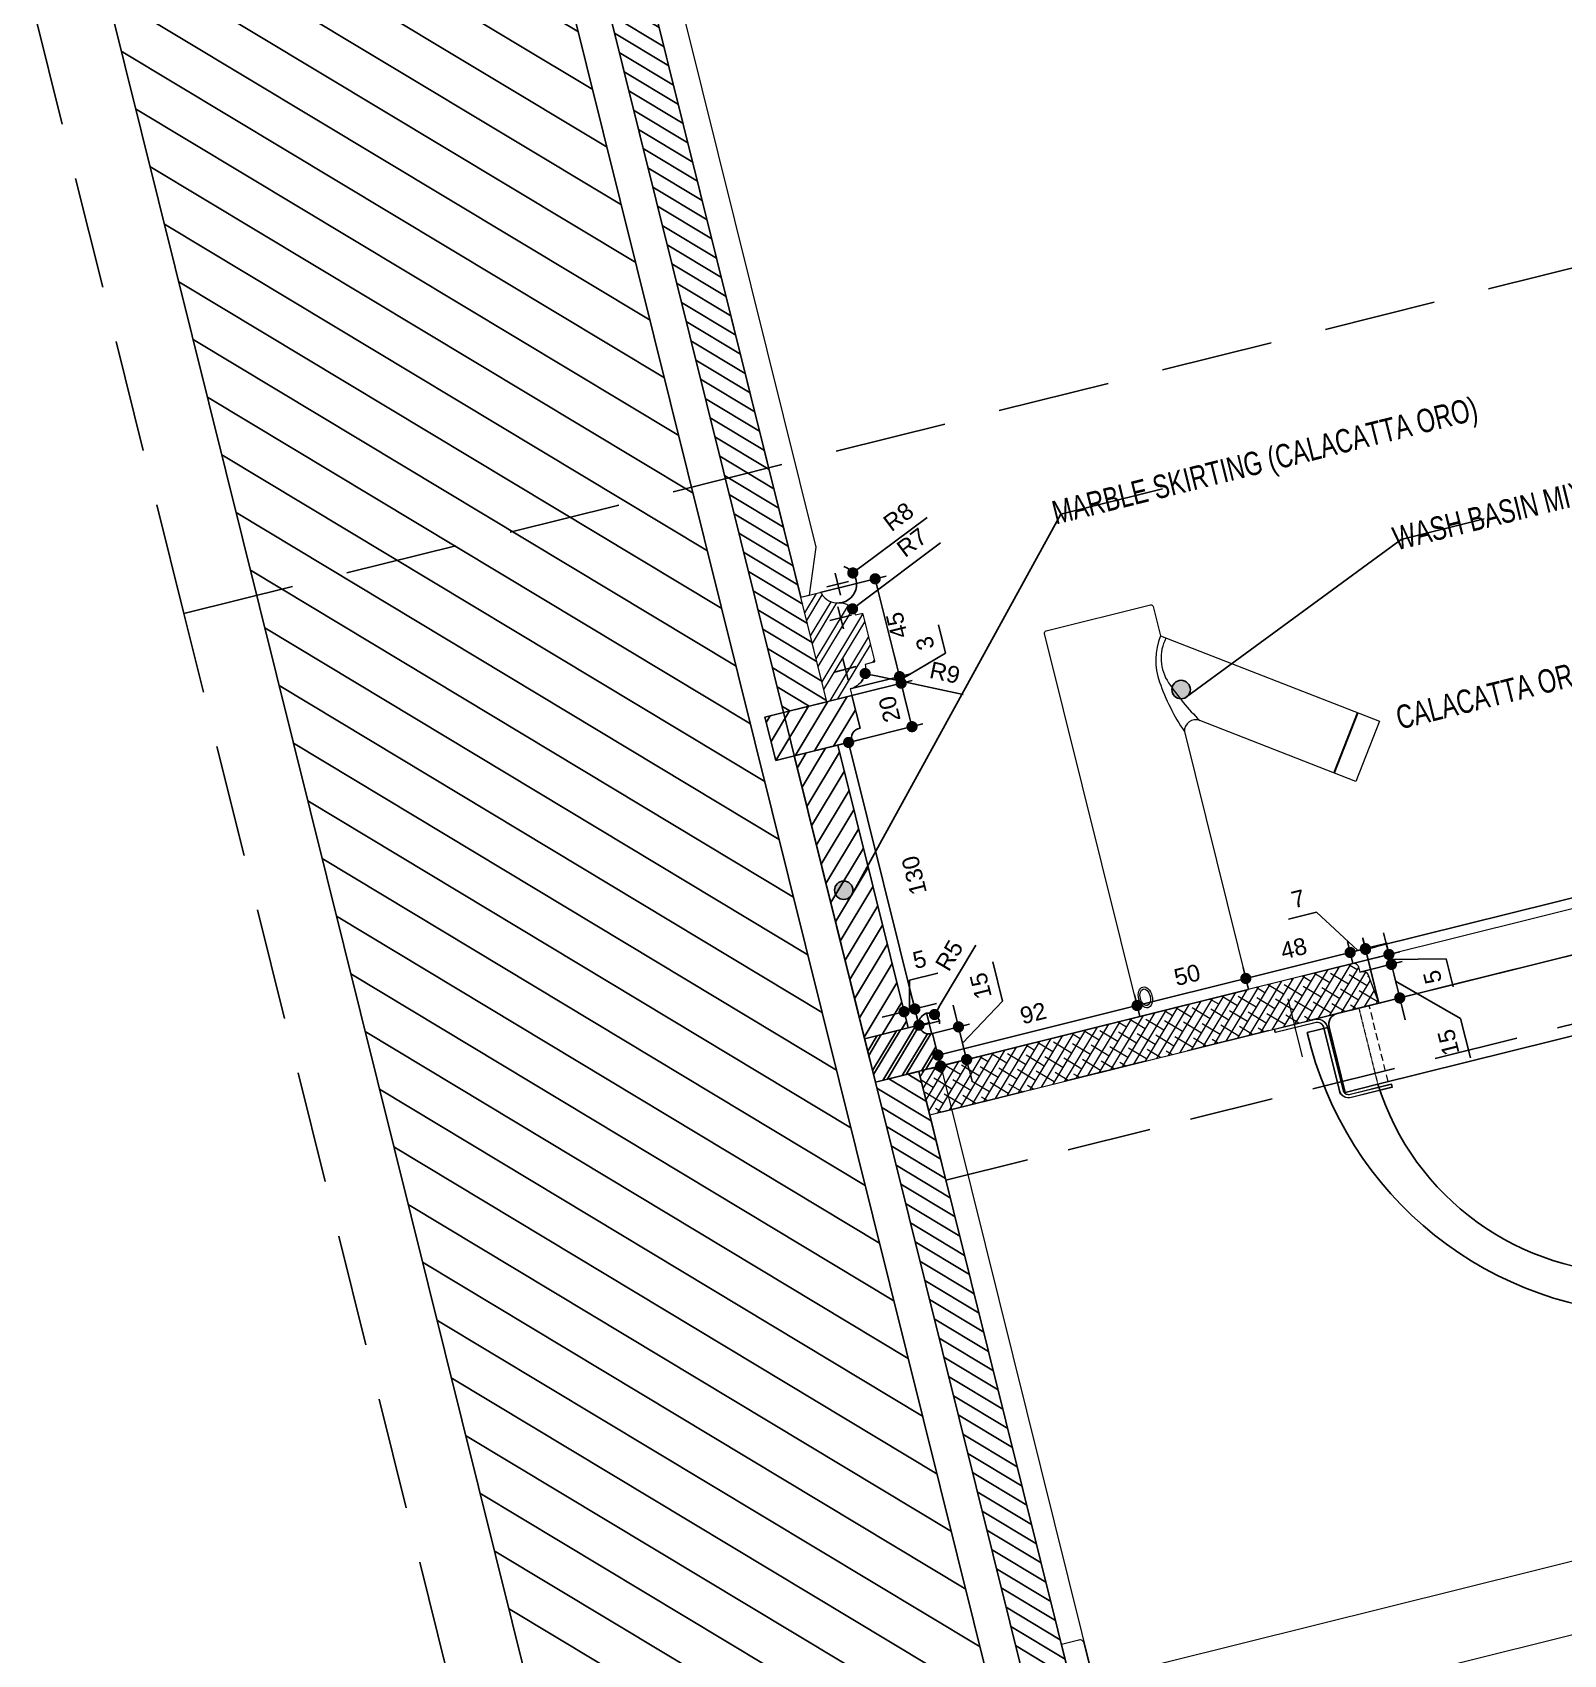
# Model space of a CAD drawing. Header units: inches. Extents: x 252212 to 296477, y 417293 to 492071.
# Drawn here: x 289023 to 289707, y 487510 to 488234 of the extents above; entities that cross this region are included whole.
import ezdxf

# ---------------------------------------------------------------- set-up
doc = ezdxf.new("R2010")
doc.units = ezdxf.units.IN
doc.header["$MEASUREMENT"] = 0
doc.set_wipeout_variables(frame=1)
for name, pattern in [('HIDDEN', [0.375, 0.25, -0.125]), ('HIDDEN2', [0.1875, 0.125, -0.0625]), ('PR11_AL Kaabi_Villa_GF-07_Make up & Toilet$0$HIDDEN2', [4.7625, 3.175, -1.5875])]:
    doc.linetypes.add(name, pattern=pattern)
for name, color, linetype in [('48-TITLE', 7, 'Continuous'), ('8', 8, 'Continuous'), ('CQ spot detail elevation', 1, 'Continuous'), ('CQ SPOT DETAILS', 40, 'Continuous'), ('CQ text label', 3, 'Continuous'), ('DIM SMALL', 251, 'Continuous'), ('Layer1', 1, 'Continuous'), ('Layer3', 7, 'Continuous'), ('Layer6', 6, 'Continuous'), ('Layer7', 8, 'Continuous'), ('MARBLE 2', 6, 'Continuous'), ('MARBLE HATCH', 251, 'Continuous'), ('SANITARY WARES', 212, 'Continuous')]:
    doc.layers.add(name, color=color, linetype=linetype)
for name, color, linetype, lineweight in [('A-Dim-ID', 9, 'Continuous', 20), ('Glass', 4, 'Continuous', 0), ('Marble', 6, 'Continuous', 0), ('Sanitary', 9, 'Continuous', 0)]:
    doc.layers.add(name, color=color, linetype=linetype, lineweight=lineweight)
doc.styles.add('DIM 50', font='romans.shx', dxfattribs={"width": 0.75, "height": 100})
doc.styles.get("Standard").update_dxf_attribs({"font": 'arial.ttf'})
doc.dimstyles.new('chester 5', dxfattribs={"dimscale": 0.05, "dimtxt": 150, "dimasz": 100, "dimexe": 100, "dimexo": 0, "dimgap": 80, "dimtad": 1, "dimdec": 0, "dimzin": 0, "dimdsep": 46, "dimtxsty": 'Standard', "dimblk": 'DOT', "dimcen": 100, "dimclrd": 1, "dimclre": 1, "dimclrt": 3, "dimadec": 0, "dimazin": 0, "dimtfac": 1, "dimtdec": 0, "dimtofl": 0, "dimtmove": 0, "dimatfit": 3, "dimfxl": 1, "dimtolj": 1, "dimtzin": 0, "dimlwd": -1, "dimarcsym": 0})
doc.dimstyles.get("Standard").update_dxf_attribs({"dimtxt": 0.18, "dimasz": 0.18, "dimexe": 0.18, "dimexo": 0.0625, "dimgap": 0.09, "dimtad": 0, "dimtih": 1, "dimtoh": 1, "dimdec": 4, "dimzin": 0, "dimdsep": 46, "dimtxsty": 'Standard', "dimcen": 0.09, "dimadec": 0, "dimazin": 0, "dimtfac": 1, "dimtdec": 4, "dimtofl": 0, "dimtmove": 0, "dimatfit": 3, "dimfxl": 1, "dimtolj": 1, "dimtzin": 0, "dimarcsym": 0})

# ---------------------------------------------------------------- blocks, each defined once
blk = doc.blocks.new('duravit foster side')
at = {"layer": 'Sanitary', "lineweight": 0}
for p, q in [((40918.33, -1407.37, 0), (40918.33, -1380.65, 0)), ((41257.97, -1407.37, 0), (41257.97, -1380.65, 0))]:
    blk.add_line(p, q, dxfattribs=at)
at = {"layer": 'Sanitary', "lineweight": 0, "elevation": 0}
for points in [[(40953.87, -1430.31), (40935.17, -1430.3, -0.431365), (40930.76, -1426.13), (40930.78, -1397.19, 0.431365), (40927.41, -1394.01), (40909.24, -1394.01), (40909.24, -1392.46), (40927.32, -1392.46, -0.431365), (40932.33, -1397.2), (40932.31, -1426.13, 0.431365), (40935.08, -1428.76), (40953.87, -1428.76), (40953.87, -1430.31)], [(41222.42, -1430.31), (41241.12, -1430.3, 0.431365), (41245.54, -1426.13), (41245.51, -1397.19, -0.431365), (41248.88, -1394.01), (41267.05, -1394.01), (41267.05, -1392.46), (41248.97, -1392.46, 0.431365), (41243.96, -1397.2), (41243.99, -1426.13, -0.431365), (41241.21, -1428.76), (41222.42, -1428.76), (41222.42, -1430.31)]]:
    blk.add_lwpolyline(points, format="xyb", dxfattribs=at)
at = {"layer": 'SANITARY WARES', "linetype": 'HIDDEN2', "lineweight": 0}
for p, q in [((40948.33, -1392.36), (40948.33, -1427.36)), ((41228.38, -1392.36), (41228.38, -1427.36))]:
    blk.add_line(p, q, dxfattribs=at)
at = {"layer": 'SANITARY WARES'}
for p in [(40948.33, -1427.36), (41228.33, -1427.36)]:
    blk.add_line(p, (41088.35, -1427.36), dxfattribs=at)
at = {"layer": 'SANITARY WARES', "color": 4}
blk.add_line((41088.35, -1538.16), (41088.35, -1576.57), dxfattribs=at)
at = {"layer": 'SANITARY WARES'}
blk.add_lwpolyline([(41228.33, -1427.36), (41243.33, -1427.36), (41243.33, -1397.36, 0.414214), (41238.33, -1392.36), (40938.33, -1392.36, 0.414214), (40933.33, -1397.36), (40933.33, -1427.36), (40948.33, -1427.36, 0.331096), (41041.04, -1537.36, -0.40788), (41045.93, -1542.36), (41045.93, -1557.36), (41130.77, -1557.36), (41130.77, -1542.36, -0.407798), (41135.66, -1537.36, 0.331478)], format="xyb", close=True, dxfattribs=at)
blk.add_lwpolyline([(41243.33, -1397.36), (41253.33, -1397.36, -0.349204), (41130.83, -1557.36, -0.094557)], format="xyb", dxfattribs=at)
blk = doc.blocks.new('axor starck electronic side')
at = {"layer": 'SANITARY WARES', "lineweight": 0}
blk.add_lwpolyline([(10084.35, 4152.63), (10084.35, 4034.06), (10034.35, 4034.06), (10034.35, 4210.06, -0.414214), (10035.35, 4211.06), (10083.35, 4211.06, -0.414214), (10084.35, 4210.06), (10084.35, 4196.58), (10169.95, 4136.04), (10153.27, 4112.47), (10092.16, 4155.69, 0.539534)], format="xyb", close=True, dxfattribs=at)
for points in [[(10084.35, 4196.58, 0.186914), (10078.9, 4176.73, 0.064151), (10084.35, 4152.63, 1.718861)], [(10086.45, 4195.09, 0.275515), (10082.76, 4175.39, 0.044038), (10092.16, 4155.69, 1.718861)]]:
    blk.add_lwpolyline(points, format="xyb", dxfattribs=at)
for points in [[(10144.65, 4118.56), (10161.33, 4142.14)], [(10144.93, 4118.37), (10161.6, 4141.94)]]:
    blk.add_lwpolyline(points, dxfattribs=at)
for centre, major_axis, ratio in [((10038.81, 4041.69), (0, 4.77), 0.638003), ((10038.76, 4041.77), (0, 3.78), 0.588563)]:
    blk.add_ellipse(centre, major_axis=major_axis, ratio=ratio, dxfattribs=at)
blk = doc.blocks.new('A$Cfaddef0b')
at = {"layer": 'MARBLE 2', "lineweight": 0}
h = blk.add_hatch(dxfattribs=at)
h.set_pattern_fill('ANSI38', color=8, scale=30, style=0)
h.set_pattern_definition([(45, (2.4776, 810), (-2.65165, 2.65165), []), (135, (2.4776, 810), (-7.954951, 2.65165), [9.375, -5.625])])
edge = h.paths.add_edge_path()
edge.add_arc((475.12, 898), 2, -270, -180, ccw=False)
edge.add_line((475.12, 900), (533.35, 900))
edge.add_line((533.35, 900), (533.35, 895))
edge.add_arc((537.11, 879.17), 16.27, 2.91179, 103.34842, ccw=False)
edge.add_line((553.35, 880), (468.12, 880))
edge.add_line((468.12, 880), (469.89, 893.7))
edge.add_arc((471.88, 893.44), 2, 90, 172.6191, ccw=False)
edge.add_line((471.88, 895.44), (473.12, 895.44))
edge.add_line((473.12, 895.44), (473.12, 898))
edge = h.paths.add_edge_path()
edge.add_line((204.8, 893.7), (206.58, 880))
edge.add_line((206.58, 880), (0, 880))
edge.add_line((0, 880), (0, 900))
edge.add_line((0, 900), (199.58, 900))
edge.add_arc((199.58, 898), 2, 0, 90, ccw=False)
edge.add_line((201.58, 898), (201.58, 895.44))
edge.add_line((201.58, 895.44), (202.82, 895.44))
edge.add_arc((202.82, 893.44), 2, 7.3809, 90, ccw=False)
at = {"layer": 'Layer7', "color": 250, "linetype": 'HIDDEN', "ltscale": 150, "elevation": 0}
blk.add_lwpolyline([(493.41, 880), (0, 880), (0, 850), (523.41, 850)], dxfattribs=at)
at = {"layer": 'MARBLE 2', "lineweight": 0, "elevation": 0}
for points in [[(553.35, 880), (553.35, 880, 0.399406), (537.11, 895.44), (533.35, 895.44), (533.35, 898, 0.414214), (531.35, 900), (0, 900), (0, 880), (553.35, 880)], [(176.58, 900), (199.58, 900, -0.414214), (201.58, 898), (201.58, 895.44), (202.82, 895.44, -0.376967), (204.8, 893.7), (206.58, 880)]]:
    blk.add_lwpolyline(points, format="xyb", dxfattribs=at)
at = {"layer": 'Sanitary', "lineweight": 0, "elevation": 0}
blk.add_lwpolyline([(203.1, 842.15), (184.4, 842.15, -0.431365), (179.99, 846.33), (180.01, 875.26, 0.431365), (176.64, 878.45), (158.47, 878.45), (158.47, 879.99), (176.55, 879.99, -0.431365), (181.56, 875.26), (181.54, 846.33, 0.431365), (184.31, 843.7), (203.1, 843.7), (203.1, 842.15)], format="xyb", dxfattribs=at)
at = {"layer": 'Sanitary', "elevation": 0}
blk.add_lwpolyline([(10, 568.57), (10, 634.57, 0.414214), (8, 636.57), (0, 636.57), (0, 566.57), (8, 566.57, 0.414214)], format="xyb", close=True, dxfattribs=at)
blk.add_lwpolyline([(10, 585.57), (10, 617.57), (314.85, 617.57, -0.405768), (314.85, 585.57), (10, 585.57), (10, 617.57)], format="xyb", dxfattribs=at)
at = {"layer": 'SANITARY WARES', "linetype": 'PR11_AL Kaabi_Villa_GF-07_Make up & Toilet$0$HIDDEN2', "lineweight": 0}
blk.add_line((202.12, 845, 0), (202.12, 880, 0), dxfattribs=at)
blk.add_blockref('axor starck electronic side', (-9932.77, -3134.06, 0))
at = {"layer": 'SANITARY WARES', "xscale": -1}
blk.add_blockref('duravit foster side', (41425.7, 2272.36, 0), dxfattribs=at)
blk = doc.blocks.new('_Dot')
at = {"color": 0, "linetype": 'ByBlock', "lineweight": -2}
blk.add_line((-0.5, 0), (-1, 0), dxfattribs=at)
at = {"color": 0, "linetype": 'ByBlock', "const_width": 0.5}
blk.add_lwpolyline([(-0.25, 0, 1), (0.25, 0, 1)], format="xyb", close=True, dxfattribs=at)
blk = doc.blocks.new('*D221')
at = {"layer": 'A-Dim-ID', "color": 1, "lineweight": -2, "ltscale": 0.1, "transparency": 16777216}
for p, q in [((289566.11, 487807.17), (289423.87, 487771.78)), ((289597.72, 487093.69), (289602.58, 487094.9))]:
    blk.add_line(p, q, dxfattribs=at)
at = {"layer": 'A-Dim-ID', "color": 1, "ltscale": 0.1, "transparency": 16777216}
blk.add_line((289429.93, 487768.13), (289596.52, 487098.55), dxfattribs=at)
at = {"layer": 'Defpoints', "color": 0, "ltscale": 0.1, "transparency": 16777216}
for p in [(289566.11, 487807.17, 0), (289597.72, 487093.69), (289597.72, 487093.69)]:
    blk.add_point(p, dxfattribs=at)
at = {"layer": 'A-Dim-ID', "color": 1, "ltscale": 0.1, "transparency": 16777216, "xscale": 5, "yscale": 5, "zscale": 5}
for p, rotation in [((289428.72, 487772.99), 103.9714232829857), ((289597.72, 487093.69), 283.9714232829857)]:
    blk.add_blockref('_Dot', p, dxfattribs=dict(at, rotation=rotation))
at = {"layer": 'A-Dim-ID', "color": 3, "ltscale": 0.1, "transparency": 16777216, "insert": (289505.62, 487431.45), "char_height": 7.5, "attachment_point": 5, "rotation": 103.97142}
blk.add_mtext('\\A1;700', dxfattribs=at)
blk = doc.blocks.new('*D230')
at = {"layer": 'Defpoints', "color": 0, "ltscale": 0.1, "transparency": 16777216}
for p in [(289516.37, 487799.98), (289517.59, 487795.1, 0), (289428.72, 487772.99, 0)]:
    blk.add_point(p, dxfattribs=at)
at = {"layer": 'DIM SMALL', "color": 1, "ltscale": 0.1, "transparency": 16777216}
blk.add_line((289432.35, 487779.08), (289511.52, 487798.78), dxfattribs=at)
at = {"layer": 'DIM SMALL', "color": 1, "lineweight": -2, "ltscale": 0.1, "transparency": 16777216}
for p, q in [((289517.59, 487795.1), (289515.16, 487804.84)), ((289428.72, 487772.99), (289426.29, 487782.73))]:
    blk.add_line(p, q, dxfattribs=at)
at = {"layer": 'DIM SMALL', "color": 1, "ltscale": 0.1, "transparency": 16777216, "xscale": 5, "yscale": 5, "zscale": 5}
for p, rotation in [((289516.37, 487799.98), 13.9714232829857), ((289427.5, 487777.87), 193.9714232829857)]:
    blk.add_blockref('_Dot', p, dxfattribs=dict(at, rotation=rotation))
at = {"layer": 'DIM SMALL', "color": 3, "ltscale": 0.1, "transparency": 16777216, "insert": (289470.05, 487796.53), "char_height": 7.5, "attachment_point": 5, "rotation": 13.97142}
blk.add_mtext('\\A1;92', dxfattribs=at)
blk = doc.blocks.new('*D231')
at = {"layer": 'Defpoints', "color": 0, "ltscale": 0.1, "transparency": 16777216}
for p in [(289564.89, 487812.06), (289566.11, 487807.17), (289517.59, 487795.1, 0)]:
    blk.add_point(p, dxfattribs=at)
at = {"layer": 'DIM SMALL', "color": 1, "lineweight": -2, "ltscale": 0.1, "transparency": 16777216}
for p, q in [((289566.11, 487807.17), (289563.69, 487816.91)), ((289517.59, 487795.1), (289515.16, 487804.84))]:
    blk.add_line(p, q, dxfattribs=at)
at = {"layer": 'DIM SMALL', "color": 1, "ltscale": 0.1, "transparency": 16777216}
blk.add_line((289521.22, 487801.19), (289560.04, 487810.85), dxfattribs=at)
at = {"layer": 'DIM SMALL', "color": 1, "ltscale": 0.1, "transparency": 16777216, "xscale": 5, "yscale": 5, "zscale": 5}
for p, rotation in [((289564.89, 487812.06), 13.9714232829857), ((289516.37, 487799.98), 193.9714232829857)]:
    blk.add_blockref('_Dot', p, dxfattribs=dict(at, rotation=rotation))
at = {"layer": 'DIM SMALL', "color": 3, "ltscale": 0.1, "transparency": 16777216, "insert": (289538.74, 487813.62), "char_height": 7.5, "attachment_point": 5, "rotation": 13.97142}
blk.add_mtext('\\A1;50', dxfattribs=at)
blk = doc.blocks.new('*D232')
at = {"layer": 'Defpoints', "color": 0, "ltscale": 0.1, "transparency": 16777216}
for p in [(289611.47, 487823.65), (289612.69, 487818.76, 0), (289566.11, 487807.17)]:
    blk.add_point(p, dxfattribs=at)
at = {"layer": 'DIM SMALL', "color": 1, "lineweight": -2, "ltscale": 0.1, "transparency": 16777216}
for p, q in [((289612.69, 487818.76), (289610.27, 487828.5)), ((289566.11, 487807.17), (289563.69, 487816.91))]:
    blk.add_line(p, q, dxfattribs=at)
at = {"layer": 'DIM SMALL', "color": 1, "ltscale": 0.1, "transparency": 16777216}
blk.add_line((289569.74, 487813.26), (289606.62, 487822.44), dxfattribs=at)
at = {"layer": 'DIM SMALL', "color": 1, "ltscale": 0.1, "transparency": 16777216, "xscale": 5, "yscale": 5, "zscale": 5}
for p, rotation in [((289611.47, 487823.65), 13.9714232829857), ((289564.89, 487812.06), 193.9714232829857)]:
    blk.add_blockref('_Dot', p, dxfattribs=dict(at, rotation=rotation))
at = {"layer": 'DIM SMALL', "color": 3, "ltscale": 0.1, "transparency": 16777216, "insert": (289586.29, 487825.45), "char_height": 7.5, "attachment_point": 5, "rotation": 13.97142}
blk.add_mtext('\\A1;48', dxfattribs=at)
blk = doc.blocks.new('*D233')
at = {"layer": 'Defpoints', "color": 0, "ltscale": 0.1, "transparency": 16777216}
for p in [(289618.27, 487825.34), (289612.69, 487818.76, 0), (289624.31, 487801.04)]:
    blk.add_point(p, dxfattribs=at)
at = {"layer": 'DIM SMALL', "color": 1, "ltscale": 0.1, "transparency": 16777216}
for p, q in [((289596.37, 487841.62), (289583.9, 487838.52)), ((289614.87, 487824.49), (289596.37, 487841.62)), ((289623.12, 487826.54), (289627.97, 487827.75)), ((289606.62, 487822.44), (289601.77, 487821.23)), ((289611.47, 487823.65), (289618.27, 487825.34))]:
    blk.add_line(p, q, dxfattribs=at)
at = {"layer": 'DIM SMALL', "color": 1, "lineweight": -2, "ltscale": 0.1, "transparency": 16777216}
for p, q in [((289612.69, 487818.76), (289610.27, 487828.5)), ((289624.31, 487801.04), (289617.06, 487830.19))]:
    blk.add_line(p, q, dxfattribs=at)
at = {"layer": 'DIM SMALL', "color": 1, "ltscale": 0.1, "transparency": 16777216, "xscale": 5, "yscale": 5, "zscale": 5}
for p, rotation in [((289611.47, 487823.65), 13.9714232829857), ((289618.27, 487825.34), 193.9714232829857)]:
    blk.add_blockref('_Dot', p, dxfattribs=dict(at, rotation=rotation))
at = {"layer": 'DIM SMALL', "color": 3, "ltscale": 0.1, "transparency": 16777216, "insert": (289588.26, 487847.59), "char_height": 7.5, "attachment_point": 5, "rotation": 13.97142}
blk.add_mtext('\\A1;7', dxfattribs=at)
blk = doc.blocks.new('*D234')
at = {"layer": 'Defpoints', "color": 0, "ltscale": 0.1, "transparency": 16777216}
for p in [(289612.69, 487818.76, 0), (289615.73, 487814.81, 0), (289629.87, 487818.33)]:
    blk.add_point(p, dxfattribs=at)
at = {"layer": 'DIM SMALL', "color": 1, "ltscale": 0.1, "transparency": 16777216}
for p, q in [((289627.56, 487827.61), (289626.36, 487832.46)), ((289628.77, 487822.76), (289629.87, 487818.33)), ((289629.32, 487820.55), (289654.25, 487820.87)), ((289654.25, 487820.87), (289657.38, 487808.28)), ((289631.08, 487813.48), (289632.29, 487808.63))]:
    blk.add_line(p, q, dxfattribs=at)
at = {"layer": 'DIM SMALL', "color": 1, "lineweight": -2, "ltscale": 0.1, "transparency": 16777216}
for p, q in [((289612.69, 487818.76), (289633.62, 487823.97)), ((289615.73, 487814.81), (289634.72, 487819.54))]:
    blk.add_line(p, q, dxfattribs=at)
at = {"layer": 'DIM SMALL', "color": 1, "ltscale": 0.1, "transparency": 16777216, "xscale": 5, "yscale": 5, "zscale": 5}
for p, rotation in [((289628.77, 487822.76), 283.9714232829857), ((289629.87, 487818.33), 103.9714232829857)]:
    blk.add_blockref('_Dot', p, dxfattribs=dict(at, rotation=rotation))
at = {"layer": 'DIM SMALL', "color": 3, "ltscale": 0.1, "transparency": 16777216, "insert": (289648.24, 487812.69), "char_height": 7.5, "attachment_point": 5, "rotation": 103.97142}
blk.add_mtext('\\A1;5', dxfattribs=at)
blk = doc.blocks.new('*D235')
at = {"layer": 'Defpoints', "color": 0, "ltscale": 0.1, "transparency": 16777216}
for p in [(289615.73, 487814.81, 0), (289624.31, 487801.04), (289633.6, 487803.35)]:
    blk.add_point(p, dxfattribs=at)
at = {"layer": 'DIM SMALL', "color": 1, "ltscale": 0.1, "transparency": 16777216}
for p, q in [((289628.66, 487823.19), (289627.46, 487828.04)), ((289629.87, 487818.33), (289633.6, 487803.35)), ((289631.73, 487810.84), (289660.77, 487794.18)), ((289634.81, 487798.5), (289636.01, 487793.65)), ((289660.77, 487794.18), (289665.14, 487776.62))]:
    blk.add_line(p, q, dxfattribs=at)
at = {"layer": 'DIM SMALL', "color": 1, "lineweight": -2, "ltscale": 0.1, "transparency": 16777216}
for p, q in [((289615.73, 487814.81), (289634.72, 487819.54)), ((289624.31, 487801.04), (289638.45, 487804.56))]:
    blk.add_line(p, q, dxfattribs=at)
at = {"layer": 'DIM SMALL', "color": 1, "ltscale": 0.1, "transparency": 16777216, "xscale": 5, "yscale": 5, "zscale": 5}
for p, rotation in [((289629.87, 487818.33), 283.9714232829857), ((289633.6, 487803.35), 103.9714232829857)]:
    blk.add_blockref('_Dot', p, dxfattribs=dict(at, rotation=rotation))
at = {"layer": 'DIM SMALL', "color": 3, "ltscale": 0.1, "transparency": 16777216, "insert": (289655.35, 487783.51), "char_height": 7.5, "attachment_point": 5, "rotation": 103.97142}
blk.add_mtext('\\A1;15', dxfattribs=at)
blk = doc.blocks.new('*D236')
at = {"layer": 'Defpoints', "color": 0, "ltscale": 0.1, "transparency": 16777216}
for p in [(289872.14, 487888.18), (289878.11, 487864.19, 0), (289624.31, 487801.04)]:
    blk.add_point(p, dxfattribs=at)
at = {"layer": 'DIM SMALL', "color": 1, "lineweight": -2, "ltscale": 0.1, "transparency": 16777216}
for p, q in [((289878.11, 487864.19), (289870.94, 487893.03)), ((289624.31, 487801.04), (289617.13, 487829.88))]:
    blk.add_line(p, q, dxfattribs=at)
at = {"layer": 'DIM SMALL', "color": 1, "ltscale": 0.1, "transparency": 16777216}
blk.add_line((289623.19, 487826.24), (289867.29, 487886.97), dxfattribs=at)
at = {"layer": 'DIM SMALL', "color": 1, "ltscale": 0.1, "transparency": 16777216, "xscale": 5, "yscale": 5, "zscale": 5}
for p, rotation in [((289872.14, 487888.18), 13.9714232829857), ((289618.34, 487825.03), 193.9714232829857)]:
    blk.add_blockref('_Dot', p, dxfattribs=dict(at, rotation=rotation))
at = {"layer": 'DIM SMALL', "color": 3, "ltscale": 0.1, "transparency": 16777216, "insert": (289743.35, 487864.2), "char_height": 7.5, "attachment_point": 5, "rotation": 13.97142}
blk.add_mtext('\\A1;262', dxfattribs=at)
blk = doc.blocks.new('*D266')
at = {"color": 1, "ltscale": 0.1, "transparency": 16777216}
for p, q in [((289456.39, 487801.85), (289452.03, 487819.4)), ((289435.48, 487795.28), (289434.28, 487800.13)), ((289438.5, 487783.15), (289456.39, 487801.85)), ((289440.31, 487775.87), (289436.69, 487790.43)), ((289441.52, 487771.02), (289442.73, 487766.17))]:
    blk.add_line(p, q, dxfattribs=at)
at = {"color": 1, "lineweight": -2, "ltscale": 0.1, "transparency": 16777216}
for p, q in [((289425.1, 487787.54), (289441.54, 487791.63)), ((289428.72, 487772.99), (289445.16, 487777.08))]:
    blk.add_line(p, q, dxfattribs=at)
at = {"layer": 'Defpoints', "color": 0, "ltscale": 0.1, "transparency": 16777216}
for p in [(289425.1, 487787.54, 0), (289436.69, 487790.43), (289428.72, 487772.99, 0)]:
    blk.add_point(p, dxfattribs=at)
at = {"color": 1, "ltscale": 0.1, "transparency": 16777216, "xscale": 5, "yscale": 5, "zscale": 5}
for p, rotation in [((289436.69, 487790.43), 283.9714232829857), ((289440.31, 487775.87), 103.9714232829857)]:
    blk.add_blockref('_Dot', p, dxfattribs=dict(at, rotation=rotation))
at = {"color": 3, "ltscale": 0.1, "transparency": 16777216, "insert": (289446.61, 487808.73), "char_height": 7.5, "attachment_point": 5, "rotation": 103.97142}
blk.add_mtext('\\A1;15', dxfattribs=at)
blk = doc.blocks.new('*D267')
at = {"color": 1, "ltscale": 0.1, "transparency": 16777216}
blk.add_line((289444.43, 487826.96), (289428.56, 487800.26), dxfattribs=at)
at = {"color": 1, "lineweight": -2, "ltscale": 0.1, "transparency": 16777216}
for p, q in [((289418.77, 487790.75), (289428.48, 487793.17)), ((289424.83, 487787.11), (289422.42, 487796.81))]:
    blk.add_line(p, q, dxfattribs=at)
blk.add_arc((289423.63, 487791.96), 4.65, 357.72135, 189.53652, dxfattribs=at)
at = {"layer": 'Defpoints', "color": 0, "ltscale": 0.1, "transparency": 16777216}
for p in [(289423.63, 487791.96, 0), (289426, 487795.96, 0)]:
    blk.add_point(p, dxfattribs=at)
at = {"color": 1, "ltscale": 0.1, "transparency": 16777216, "xscale": 5.000000000000001, "yscale": 5.000000000000001, "zscale": 5.000000000000001, "rotation": 239.2760443339974}
blk.add_blockref('_Dot', (289426, 487795.96), dxfattribs=at)
at = {"color": 3, "ltscale": 0.1, "transparency": 16777216, "insert": (289432.57, 487822.29), "char_height": 7.5, "attachment_point": 5, "rotation": 59.27604}
blk.add_mtext('\\A1;R5', dxfattribs=at)
blk = doc.blocks.new('*D268')
at = {"color": 1, "ltscale": 0.1, "transparency": 16777216}
for p, q in [((289414.89, 487811.35), (289427.48, 487814.48)), ((289414.8, 487797.83), (289414.89, 487811.35)), ((289412.38, 487797.22), (289417.22, 487798.43)), ((289422.07, 487799.64), (289426.93, 487800.84)), ((289407.53, 487796.02), (289402.68, 487794.81))]:
    blk.add_line(p, q, dxfattribs=at)
at = {"color": 1, "lineweight": -2, "ltscale": 0.1, "transparency": 16777216}
for p, q in [((289414.19, 487789.98), (289411.18, 487802.08)), ((289419.1, 487790.89), (289416.01, 487803.28))]:
    blk.add_line(p, q, dxfattribs=at)
at = {"layer": 'Defpoints', "color": 0, "ltscale": 0.1, "transparency": 16777216}
for p in [(289417.22, 487798.43), (289419.1, 487790.89, 0), (289414.19, 487789.98, 0)]:
    blk.add_point(p, dxfattribs=at)
at = {"color": 1, "ltscale": 0.1, "transparency": 16777216, "xscale": 5, "yscale": 5, "zscale": 5}
for p, rotation in [((289412.38, 487797.22), 13.9714232829857), ((289417.22, 487798.43), 193.9714232829857)]:
    blk.add_blockref('_Dot', p, dxfattribs=dict(at, rotation=rotation))
at = {"color": 3, "ltscale": 0.1, "transparency": 16777216, "insert": (289419.3, 487820.5), "char_height": 7.5, "attachment_point": 5, "rotation": 13.97142}
blk.add_mtext('\\A1;5', dxfattribs=at)
blk = doc.blocks.new('*D269')
at = {"color": 1, "lineweight": -2, "ltscale": 0.1, "transparency": 16777216}
for p, q in [((289382.8, 487916.13), (289392.5, 487918.55)), ((289414.19, 487789.98), (289423.89, 487792.39))]:
    blk.add_line(p, q, dxfattribs=at)
at = {"color": 1, "ltscale": 0.1, "transparency": 16777216}
blk.add_line((289417.83, 487796.04), (289388.86, 487912.49), dxfattribs=at)
at = {"layer": 'Defpoints', "color": 0, "ltscale": 0.1, "transparency": 16777216}
for p in [(289382.8, 487916.13, 0), (289387.65, 487917.34), (289414.19, 487789.98)]:
    blk.add_point(p, dxfattribs=at)
at = {"color": 1, "ltscale": 0.1, "transparency": 16777216, "xscale": 5, "yscale": 5, "zscale": 5}
for p, rotation in [((289387.65, 487917.34), 103.9714232829857), ((289419.04, 487791.19), 283.9714232829857)]:
    blk.add_blockref('_Dot', p, dxfattribs=dict(at, rotation=rotation))
at = {"color": 3, "ltscale": 0.1, "transparency": 16777216, "insert": (289416.94, 487858.03), "char_height": 7.5, "attachment_point": 5, "rotation": 103.97142}
blk.add_mtext('\\A1;130', dxfattribs=at)
blk = doc.blocks.new('*D270')
at = {"color": 1, "lineweight": -2, "ltscale": 0.1, "transparency": 16777216}
for p, q in [((289389.13, 487938.32), (289415.96, 487944.99)), ((289387.65, 487917.34), (289420.79, 487925.59))]:
    blk.add_line(p, q, dxfattribs=at)
at = {"color": 1, "ltscale": 0.1, "transparency": 16777216}
blk.add_line((289414.73, 487929.23), (289412.32, 487938.94), dxfattribs=at)
at = {"layer": 'Defpoints', "color": 0, "ltscale": 0.1, "transparency": 16777216}
for p in [(289411.11, 487943.79), (289389.13, 487938.32, 0), (289387.65, 487917.34)]:
    blk.add_point(p, dxfattribs=at)
at = {"color": 1, "ltscale": 0.1, "transparency": 16777216, "xscale": 5, "yscale": 5, "zscale": 5}
for p, rotation in [((289411.11, 487943.79), 103.9714232829857), ((289415.94, 487924.38), 283.9714232829857)]:
    blk.add_blockref('_Dot', p, dxfattribs=dict(at, rotation=rotation))
at = {"color": 3, "ltscale": 0.1, "transparency": 16777216, "insert": (289405.93, 487932.19), "char_height": 7.5, "attachment_point": 5, "rotation": 103.97142}
blk.add_mtext('\\A1;20', dxfattribs=at)
blk = doc.blocks.new('*D271')
at = {"color": 1, "ltscale": 0.1, "transparency": 16777216}
for p, q in [((289430.95, 487957.22), (289427.83, 487969.75)), ((289410.75, 487945.24), (289430.95, 487957.22)), ((289409.18, 487951.55), (289407.97, 487956.4)), ((289411.11, 487943.79), (289410.38, 487946.7)), ((289412.32, 487938.94), (289413.52, 487934.08))]:
    blk.add_line(p, q, dxfattribs=at)
at = {"color": 1, "lineweight": -2, "ltscale": 0.1, "transparency": 16777216}
for p, q in [((289388.41, 487941.23), (289415.24, 487947.91)), ((289389.13, 487938.32), (289415.96, 487944.99))]:
    blk.add_line(p, q, dxfattribs=at)
at = {"layer": 'Defpoints', "color": 0, "ltscale": 0.1, "transparency": 16777216}
for p in [(289410.38, 487946.7), (289388.41, 487941.23, 0), (289389.13, 487938.32, 0)]:
    blk.add_point(p, dxfattribs=at)
at = {"color": 1, "ltscale": 0.1, "transparency": 16777216, "xscale": 5, "yscale": 5, "zscale": 5}
for p, rotation in [((289410.38, 487946.7), 283.9714232829857), ((289411.11, 487943.79), 103.9714232829857)]:
    blk.add_blockref('_Dot', p, dxfattribs=dict(at, rotation=rotation))
at = {"color": 3, "ltscale": 0.1, "transparency": 16777216, "insert": (289421.79, 487961.6), "char_height": 7.5, "attachment_point": 5, "rotation": 103.97142}
blk.add_mtext('\\A1;3', dxfattribs=at)
blk = doc.blocks.new('*D272')
at = {"color": 1, "lineweight": -2, "ltscale": 0.1, "transparency": 16777216}
for p, q in [((289374.97, 487984.24), (289404.38, 487991.56)), ((289388.41, 487941.23), (289415.24, 487947.91))]:
    blk.add_line(p, q, dxfattribs=at)
at = {"color": 1, "ltscale": 0.1, "transparency": 16777216}
blk.add_line((289409.18, 487951.55), (289400.73, 487985.5), dxfattribs=at)
at = {"layer": 'Defpoints', "color": 0, "ltscale": 0.1, "transparency": 16777216}
for p in [(289399.52, 487990.35), (289374.97, 487984.24, 0), (289388.41, 487941.23, 0)]:
    blk.add_point(p, dxfattribs=at)
at = {"color": 1, "ltscale": 0.1, "transparency": 16777216, "xscale": 5, "yscale": 5, "zscale": 5}
for p, rotation in [((289399.52, 487990.35), 103.9714232829857), ((289410.38, 487946.7), 283.9714232829857)]:
    blk.add_blockref('_Dot', p, dxfattribs=dict(at, rotation=rotation))
at = {"color": 3, "ltscale": 0.1, "transparency": 16777216, "insert": (289409.2, 487969.58), "char_height": 7.5, "attachment_point": 5, "rotation": 103.97142}
blk.add_mtext('\\A1;45', dxfattribs=at)
blk = doc.blocks.new('*D273')
at = {"color": 1, "ltscale": 0.1, "transparency": 16777216}
blk.add_line((289428.58, 488006.44), (289393.41, 487979.97), dxfattribs=at)
at = {"color": 1, "lineweight": -2, "ltscale": 0.1, "transparency": 16777216}
for p, q in [((289379.24, 487971.76), (289388.95, 487974.17)), ((289385.3, 487968.11), (289382.89, 487977.82))]:
    blk.add_line(p, q, dxfattribs=at)
at = {"layer": 'Defpoints', "color": 0, "ltscale": 0.1, "transparency": 16777216}
for p in [(289384.1, 487972.96, 0), (289389.41, 487976.96, 0)]:
    blk.add_point(p, dxfattribs=at)
at = {"color": 1, "ltscale": 0.1, "transparency": 16777216, "xscale": 5, "yscale": 5, "zscale": 5, "rotation": 216.9648195186837}
blk.add_blockref('_Dot', (289389.41, 487976.96), dxfattribs=at)
at = {"color": 3, "ltscale": 0.1, "transparency": 16777216, "insert": (289415.89, 488006.59), "char_height": 7.5, "attachment_point": 5, "rotation": 36.96482}
blk.add_mtext('\\A1;R7', dxfattribs=at)
blk = doc.blocks.new('*D274')
at = {"color": 1, "ltscale": 0.1, "transparency": 16777216}
blk.add_line((289422.65, 488017.78), (289393.52, 487995.97), dxfattribs=at)
at = {"color": 1, "lineweight": -2, "ltscale": 0.1, "transparency": 16777216}
for p, q in [((289377.96, 487986.74), (289387.66, 487989.15)), ((289384.02, 487983.09), (289381.6, 487992.8))]:
    blk.add_line(p, q, dxfattribs=at)
blk.add_arc((289382.81, 487987.94), 8.38, 274.40274, 71.00515, dxfattribs=at)
at = {"layer": 'Defpoints', "color": 0, "ltscale": 0.1, "transparency": 16777216}
for p in [(289382.81, 487987.94, 0), (289389.52, 487992.97, 0)]:
    blk.add_point(p, dxfattribs=at)
at = {"color": 1, "ltscale": 0.1, "transparency": 16777216, "xscale": 5, "yscale": 5, "zscale": 5, "rotation": 216.8321974099258}
blk.add_blockref('_Dot', (289389.52, 487992.97), dxfattribs=at)
at = {"color": 3, "ltscale": 0.1, "transparency": 16777216, "insert": (289409.91, 488018.02), "char_height": 7.5, "attachment_point": 5, "rotation": 36.8322}
blk.add_mtext('\\A1;R8', dxfattribs=at)
blk = doc.blocks.new('*D275')
at = {"color": 1, "lineweight": -2, "ltscale": 0.1, "transparency": 16777216}
for p, q in [((289381.38, 487948.76), (289391.08, 487951.17)), ((289387.44, 487945.11), (289385.02, 487954.82))]:
    blk.add_line(p, q, dxfattribs=at)
at = {"color": 1, "ltscale": 0.1, "transparency": 16777216}
blk.add_line((289438.79, 487938.7), (289399.92, 487947.03), dxfattribs=at)
at = {"layer": 'Defpoints', "color": 0, "ltscale": 0.1, "transparency": 16777216}
for p in [(289386.23, 487949.96, 0), (289395.03, 487948.08, 0)]:
    blk.add_point(p, dxfattribs=at)
at = {"color": 1, "ltscale": 0.1, "transparency": 16777216, "xscale": 5, "yscale": 5, "zscale": 5, "rotation": 167.8980274471413}
blk.add_blockref('_Dot', (289395.03, 487948.08), dxfattribs=at)
at = {"color": 3, "ltscale": 0.1, "transparency": 16777216, "insert": (289430.6, 487948.46), "char_height": 7.5, "attachment_point": 5, "rotation": 347.89803}
blk.add_mtext('\\A1;R9', dxfattribs=at)
blk = doc.blocks.new('DOT')
at = {"layer": '48-TITLE'}
h = blk.add_hatch(color=256, dxfattribs=at)
h.dxf.hatch_style = 1
edge = h.paths.add_edge_path()
edge.add_arc((0, -1.03), 1.03, 0, 360)
blk.add_circle((0, -1.03), 1.03, dxfattribs=at)

msp = doc.modelspace()

# ---------------------------------------------------------------- hatches: boundary and pattern name
at = {"layer": '8'}
h = msp.add_hatch(dxfattribs=at)
h.set_pattern_fill('ANSI31', color=256, scale=50, angle=13.97142, style=0)
h.set_pattern_definition([(58.971423, (264349.713, 489007.824), (-5.3556895, 3.2216596), [])])
edge = h.paths.add_edge_path()
edge.add_line((289355.14, 487909.25), (289389.11, 487917.7))
edge.add_arc((289393.52, 487919.17), 4.65, 99.53652, 198.40632, ccw=False)
edge.add_line((289392.75, 487923.76), (289389.13, 487938.32))
edge.add_line((289389.13, 487938.32), (289350.31, 487928.66))
edge.add_line((289350.31, 487928.66), (289355.14, 487909.25))
h = msp.add_hatch(dxfattribs=at)
h.set_pattern_fill('ANSI31', color=256, scale=50, angle=13.97142, style=0)
h.set_pattern_definition([(58.971423, (264462.634, 489140.0287), (-5.3556895, 3.2216596), [])])
h.paths.add_polyline_path([(289382.8, 487916.13), (289363.39, 487911.31), (289394.78, 487785.15), (289414.19, 487789.98)])
h = msp.add_hatch(dxfattribs=at)
h.set_pattern_fill('ANSI31', color=256, scale=50, angle=13.97142, style=0)
h.set_pattern_definition([(58.971423, (264075.616, 489239.48), (-5.3556895, 3.2216596), [])])
edge = h.paths.add_edge_path()
edge.add_line((289419.04, 487791.19), (289394.78, 487785.15))
edge.add_line((289394.78, 487785.15), (289399.61, 487765.74))
edge.add_line((289399.61, 487765.74), (289428.72, 487772.99))
edge.add_line((289428.72, 487772.99), (289425.1, 487787.54))
edge.add_arc((289423.63, 487791.96), 4.65, 189.53652, 288.40632, ccw=False)
h = msp.add_hatch(dxfattribs=at)
h.set_pattern_fill('ANSI31', color=256, scale=50, angle=13.97142, style=0)
h.set_pattern_definition([(58.97142, (283230.649, 494005.22), (-5.3556895, 3.2216596), [])])
edge = h.paths.add_edge_path()
edge.add_line((289419.04, 487791.19), (289394.78, 487785.15))
edge.add_line((289394.78, 487785.15), (289399.61, 487765.74))
edge.add_line((289399.61, 487765.74), (289428.72, 487772.99))
edge.add_line((289428.72, 487772.99), (289425.1, 487787.54))
edge.add_arc((289423.63, 487791.96), 4.65, 189.53652, 288.40632, ccw=False)
h = msp.add_hatch(dxfattribs=at)
h.set_pattern_fill('ANSI31', color=256, scale=50, angle=13.97142, style=0)
h.set_pattern_definition([(148.971423, (302400.6894, 492517.0756), (3.2216596, 5.3556895), [])])
h.paths.add_polyline_path([(289419.01, 487770.57), (289399.61, 487765.74), (289616.9, 486892.37), (289636.31, 486897.2)])
at = {"layer": 'Layer7'}
h = msp.add_hatch(dxfattribs=at)
h.set_pattern_fill('ANSI31,_O', color=8, scale=150, angle=13.97142)
h.set_pattern_definition([(148.97142, (302406.03, 492518.404), (9.664979, 16.067068), [])])
h.paths.add_polyline_path([(288405.8, 490867.57), (288599.89, 490915.85), (289626, 486791.58), (289431.92, 486743.3)])
h.paths.add_polyline_path([(291031.26, 491520.77), (291225.34, 491569.06), (292251.46, 487444.79), (292057.37, 487396.51)])
h = msp.add_hatch(dxfattribs=at)
h.set_pattern_fill('ANSI31', color=256, scale=50, angle=13.97142, style=0)
h.set_pattern_definition([(148.971423, (327514.0686, 498765.242), (3.2216596, 5.3556895), [])])
h.paths.add_polyline_path([(289358.56, 487930.71), (289377.97, 487935.54), (288887.85, 489905.49), (288868.44, 489900.66)])
at = {"layer": 'MARBLE HATCH', "lineweight": 0}
h = msp.add_hatch(dxfattribs=at)
h.set_pattern_fill('ANSI32', color=256, scale=20, angle=13.97142)
h.set_pattern_definition([(58.971423, (301399.749, 516706.622), (-6.4268274, 3.8659915), []), (58.971423, (301403.18, 516707.476), (-6.4268274, 3.8659915), [])])
edge = h.paths.add_edge_path()
edge.add_arc((289386.23, 487949.96), 9, -76.02858, -31.02858, ccw=False)
edge.add_line((289388.41, 487941.23), (289389.13, 487938.32))
edge.add_line((289389.13, 487938.32), (289377.97, 487935.54))
edge.add_line((289377.97, 487935.54), (289366.38, 487982.12))
edge.add_line((289366.38, 487982.12), (289374.83, 487984.22))
edge.add_arc((289374.97, 487983.69), 0.556, -343.37449, -255.38976, ccw=False)
edge.add_arc((289382.81, 487987.94), 8.38, -150.72411, -85.59726)
edge.add_arc((289384.1, 487972.96), 6.65, -348.918, -264.46782, ccw=False)
edge.add_line((289390.63, 487974.24), (289393.35, 487974.92))
edge.add_arc((289393.49, 487974.38), 0.562, -346.02858, -256.02858, ccw=False)
edge.add_line((289394.04, 487974.51), (289399.2, 487953.77))
edge.add_arc((289398.65, 487953.63), 0.562, -76.02858, 13.97142, ccw=False)
edge.add_line((289398.79, 487953.09), (289394.97, 487952.14))
edge.add_arc((289377.86, 487951.22), 17.13, -20.13, 3.07284, ccw=False)

# ---------------------------------------------------------------- linework, layer by layer
at = {"layer": '8', "color": 6, "lineweight": 0, "ltscale": 5, "elevation": 0}
msp.add_lwpolyline([(289358.56, 487930.71), (289377.97, 487935.54), (288887.85, 489905.49), (288868.44, 489900.66)], close=True, dxfattribs=at)
at = {"layer": 'CQ spot detail elevation', "color": 3, "linetype": 'HIDDEN', "ltscale": 200, "elevation": 0}
msp.add_lwpolyline([(289090.99, 487974.89), (288300.35, 491152.72)], dxfattribs=at)
at = {"layer": 'Glass', "elevation": 0}
msp.add_lwpolyline([(289060.6, 489260.86), (289048.2, 489277.56), (289044.32, 489276.59), (289366.38, 487982.12), (289370.26, 487983.09), (289373.2, 488004.43)], close=True, dxfattribs=at)
at = {"layer": 'Layer3'}
for p, q in [((288345.45, 491110.17, 0), (289480.2, 486549.21, 0)), ((288599.89, 490915.85, 0), (289626, 486791.58, 0))]:
    msp.add_line(p, q, dxfattribs=at)
at = {"layer": 'Layer6', "ltscale": 1000, "elevation": 0}
for points in [[(289355.14, 487909.25), (289389.11, 487917.7, -0.460318), (289392.75, 487923.76), (289389.13, 487938.32), (289350.31, 487928.66)], [(289419.04, 487791.19), (289394.78, 487785.15), (289399.61, 487765.74), (289428.72, 487772.99), (289425.1, 487787.54, -0.460318)], [(289419.04, 487791.19), (289394.78, 487785.15), (289399.61, 487765.74), (289428.72, 487772.99), (289425.1, 487787.54, -0.460318)]]:
    msp.add_lwpolyline(points, format="xyb", close=True, dxfattribs=at)
for points in [[(289382.8, 487916.13), (289363.39, 487911.31), (289394.78, 487785.15), (289414.19, 487789.98), (289382.8, 487916.13)], [(289419.01, 487770.57), (289399.61, 487765.74), (289616.9, 486892.37), (289636.31, 486897.2), (289419.01, 487770.57)]]:
    msp.add_lwpolyline(points, dxfattribs=at)
at = {"layer": 'Marble', "elevation": 0}
msp.add_lwpolyline([(289388.41, 487941.23), (289389.13, 487938.32), (289377.97, 487935.54), (289366.38, 487982.12), (289374.83, 487984.22, -0.403949), (289375.5, 487983.84, 0.292074), (289383.46, 487979.59, -0.386119), (289390.63, 487974.24), (289393.35, 487974.92, -0.414214), (289394.04, 487974.51), (289399.2, 487953.77, -0.414214), (289398.79, 487953.09), (289394.97, 487952.14, -0.414214), (289388.41, 487941.23, 0.414214)], format="xyb", dxfattribs=at)

# ---------------------------------------------------------------- next in the draw order: block references
at = {"color": 2, "ltscale": 0.1, "rotation": 13.97142328298568}
msp.add_blockref('A$Cfaddef0b', (289636.31, 486897.2, 0), dxfattribs=at)

# ---------------------------------------------------------------- next in the draw order: linework, layer by layer
at = {"layer": 'CQ spot detail elevation', "color": 3, "linetype": 'HIDDEN', "ltscale": 200, "elevation": 0}
msp.add_lwpolyline([(289090.99, 487974.89), (290021.14, 488206.31), (290319.62, 487006.65), (289389.46, 486775.23)], close=True, dxfattribs=at)
at = {"layer": 'Layer1'}
msp.add_line((288614.93, 490919.6, 0), (289616.9, 486892.37, 0), dxfattribs=at)

# ---------------------------------------------------------------- next in the draw order: texts
at = {"layer": 'CQ text label', "ltscale": 500, "char_height": 10.5, "width": 2801.0884, "attachment_point": 1, "rotation": 13.97142, "style": 'DIM 50'}
for s, insert in [('\\pxqr;{\\fCityBlueprint|b0|i0|c2|p2;MARBLE SKIRTING (CALACATTA ORO) }', (286948.43, 487395.47, 0)), ('\\pxqr;{\\fCityBlueprint|b0|i0|c2|p2;WASH BASIN MIXER (AXOR STARCK) }', (287093.65, 487382.2, 0)), ('\\pxqr;{\\fCityBlueprint|b0|i0|c2|p2;CALACATTA ORO COUNTER TOP}', (287076.31, 487297.62, 0))]:
    msp.add_mtext(s, dxfattribs=dict(at, insert=insert))

# ---------------------------------------------------------------- next in the draw order: dimensions: what is measured, and where the dimension line sits
at = {"color": 2, "ltscale": 0.1}
for center, mpoint, picture, middle in [((289382.81, 487987.94, 0), (289389.52, 487992.97, 0), '*D274', (289414.61, 488011.76, 0)), ((289384.1, 487972.96, 0), (289389.41, 487976.96, 0), '*D273', (289420.55, 488000.4, 0)), ((289386.23, 487949.96, 0), (289395.03, 487948.08, 0), '*D275', (289428.95, 487940.8, 0)), ((289423.63, 487791.96, 0), (289426, 487795.96, 0), '*D267', (289439.28, 487818.3, 0))]:
    dim = msp.add_radius_dim(center=center, mpoint=mpoint, dimstyle='chester 5', dxfattribs=at)
    dim.commit()
    dim.dimension.update_dxf_attribs({"geometry": picture, "text_midpoint": middle, "dimtype": 164})
for base, p1, p2, angle, override, picture, middle in [((289399.52, 487990.35, 0), (289388.41, 487941.23, 0), (289374.97, 487984.24, 0), 103.97142, {"dimtmove": 1}, '*D272', (289416.78, 487971.47, 0)), ((289387.65, 487917.34, 0), (289414.19, 487789.98, 0), (289382.8, 487916.13, 0), 103.97142, {"dimtmove": 2}, '*D269', (289416.94, 487858.03, 0)), ((289417.22, 487798.43, 0), (289414.19, 487789.98, 0), (289419.1, 487790.89, 0), 13.97142, {"dimtmove": 1}, '*D268', (289418.77, 487812.32, 0)), ((289436.69, 487790.43, 0), (289428.72, 487772.99, 0), (289425.1, 487787.54, 0), 103.97142, {"dimtmove": 1}, '*D266', (289455.43, 487805.73, 0))]:
    dim = msp.add_linear_dim(base=base, p1=p1, p2=p2, angle=angle, dimstyle='chester 5', override=override, dxfattribs=at)
    dim.commit()
    dim.dimension.update_dxf_attribs({"geometry": picture, "text_midpoint": middle, "dimtype": 160})
dim = msp.add_linear_dim(base=(289410.38, 487946.7, 0), p1=(289389.13, 487938.32, 0), p2=(289388.41, 487941.23, 0), angle=103.97142, dimstyle='chester 5', override={"dimtmove": 1}, dxfattribs=at)
dim.commit()
dim.dimension.update_dxf_attribs({"geometry": '*D271', "text_midpoint": (289422.38, 487959.21, 0)})
dim = msp.add_linear_dim(base=(289411.11, 487943.79, 0), p1=(289387.65, 487917.34, 0), p2=(289389.13, 487938.32, 0), angle=103.97142, dimstyle='chester 5', dxfattribs=at)
dim.commit()
dim.dimension.update_dxf_attribs({"geometry": '*D270', "text_midpoint": (289405.93, 487932.19, 0)})
at = {"layer": 'A-Dim-ID', "color": 2, "ltscale": 0.1}
dim = msp.add_linear_dim(base=(289597.72, 487093.69, 0), p1=(289566.11, 487807.17, 0), p2=(289597.72, 487093.69, 0), angle=103.97142, dimstyle='chester 5', dxfattribs=at)
dim.commit()
dim.dimension.update_dxf_attribs({"geometry": '*D221', "text_midpoint": (289505.62, 487431.45, 0)})
at = {"layer": 'DIM SMALL', "color": 2, "ltscale": 0.1}
for base, p1, p2, picture, middle in [((289872.14, 487888.18, 0), (289624.31, 487801.04, 0), (289878.11, 487864.19, 0), '*D236', (289743.35, 487864.2, 0)), ((289611.47, 487823.65, 0), (289566.11, 487807.17, 0), (289612.69, 487818.76, 0), '*D232', (289586.29, 487825.45, 0)), ((289564.89, 487812.06, 0), (289517.59, 487795.1, 0), (289566.11, 487807.17, 0), '*D231', (289538.74, 487813.62, 0)), ((289516.37, 487799.98, 0), (289428.72, 487772.99, 0), (289517.59, 487795.1, 0), '*D230', (289470.05, 487796.53, 0))]:
    dim = msp.add_linear_dim(base=base, p1=p1, p2=p2, angle=13.97142, dimstyle='chester 5', dxfattribs=at)
    dim.commit()
    dim.dimension.update_dxf_attribs({"geometry": picture, "text_midpoint": middle})
for base, p1, p2, angle, picture, middle in [((289618.27, 487825.34, 0), (289612.69, 487818.76, 0), (289624.31, 487801.04, 0), 13.97142, '*D233', (289592.49, 487840.66, 0)), ((289629.87, 487818.33, 0), (289612.69, 487818.76, 0), (289615.73, 487814.81, 0), 103.97142, '*D234', (289655.22, 487816.99, 0)), ((289633.6, 487803.35, 0), (289615.73, 487814.81, 0), (289624.31, 487801.04, 0), 103.97142, '*D235', (289661.73, 487790.3, 0))]:
    dim = msp.add_linear_dim(base=base, p1=p1, p2=p2, angle=angle, dimstyle='chester 5', override={"dimtmove": 1}, dxfattribs=at)
    dim.commit()
    dim.dimension.update_dxf_attribs({"geometry": picture, "text_midpoint": middle, "dimtype": 160})

# ---------------------------------------------------------------- next in the draw order: leaders
at = {"layer": 'CQ SPOT DETAILS', "color": 1}
for points in [[(289389.09, 487849.42, 0), (289482.34, 488019.2, 0), (289527.78, 488030.5, 0)], [(289538.47, 487937.63, 0), (289634.2, 488007.85, 0), (289671.23, 488017.06, 0)]]:
    msp.add_leader(points, dimstyle='Standard', override={"dimasz": 4, "dimldrblk": 'Dot', "dimfxl": 0.1, "dimarcsym": 2}, dxfattribs=at)

doc.saveas('drawing.dxf')
